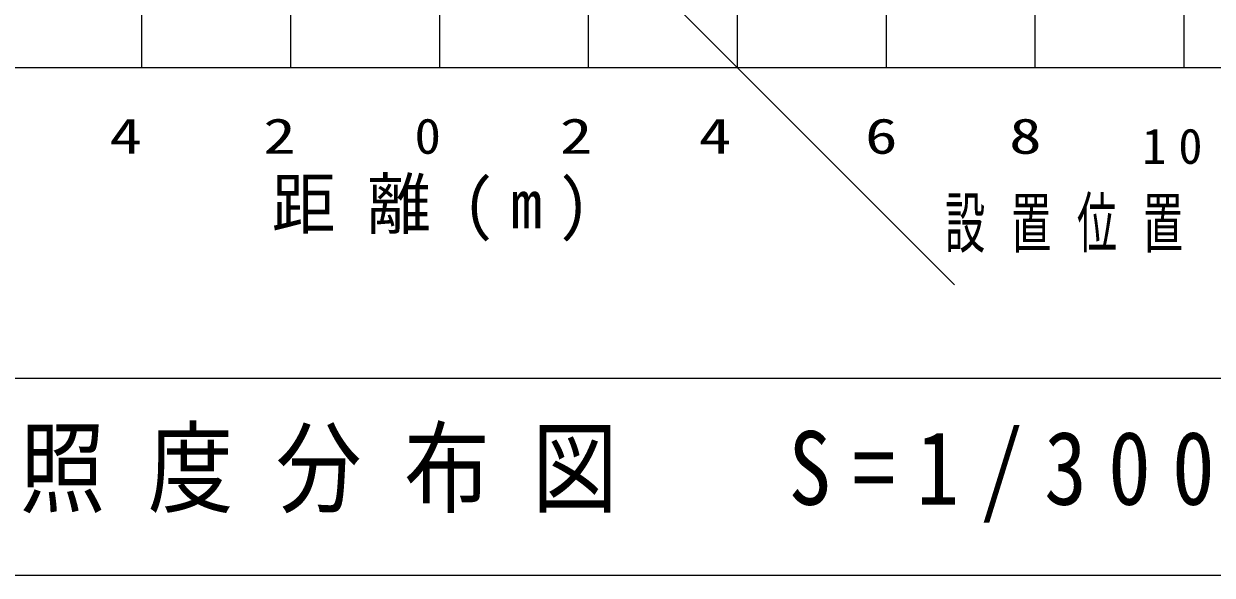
# Model space of a CAD drawing. Units: millimetres on the paper. Extents: x 895 to 1260, y 297 to 554.
# Drawn here: x 1165 to 1218.3, y 418.3 to 443 of the extents above; entities that cross this region are included whole.
import ezdxf
from ezdxf.enums import TextEntityAlignment as Align

# ---------------------------------------------------------------- set-up
doc = ezdxf.new("R2010")
doc.units = ezdxf.units.MM
doc.layers.add('1_300', color=7, linetype='Continuous', lineweight=13)
doc.styles.add('ＭＳ ゴシック', font='')
doc.styles.get('ＭＳ ゴシック').set_extended_font_data('MS Gothic')

msp = doc.modelspace()

# ---------------------------------------------------------------- linework, layer by layer
at = {"layer": '1_300', "color": 70}
for p, q in [((1170.321, 507.734), (1170.321, 441.075)), ((1176.987, 507.734), (1176.987, 441.075)), ((1190.319, 507.734), (1190.319, 441.075)), ((1196.985, 507.734), (1196.985, 441.075)), ((1203.651, 507.734), (1203.651, 441.075)), ((1210.316, 507.734), (1210.316, 441.075)), ((1216.982, 507.734), (1216.982, 441.075))]:
    msp.add_line(p, q, dxfattribs=at)
at = {"layer": '1_300', "color": 1, "lineweight": 25}
msp.add_line((1183.653, 507.734), (1183.653, 441.075), dxfattribs=at)
at = {"layer": '1_300'}
for p, q in [((1183.653, 454.406), (1206.711, 431.348)), ((1221.053, 427.145), (1146.253, 427.145)), ((1146.253, 418.345), (1221.053, 418.345))]:
    msp.add_line(p, q, dxfattribs=at)
at = {"layer": '1_300', "color": 2, "lineweight": 25}
msp.add_line((1136.992, 441.075), (1230.314, 441.075), dxfattribs=at)

# ---------------------------------------------------------------- texts
at = {"layer": '1_300', "style": 'ＭＳ ゴシック'}
for s, width, p in [('4', 1.35, (1168.884, 436.731)), ('2', 1.35, (1175.766, 436.731)), ('0', 1.1, (1182.54, 436.731)), ('2', 1.35, (1189.045, 436.731)), ('4', 1.35, (1195.271, 436.731)), ('6', 1.35, (1202.711, 436.731)), ('8', 1.35, (1209.163, 436.731))]:
    msp.add_text(s, height=1.587, dxfattribs=dict(at, width=width)).set_placement(p, align=Align.BOTTOM_LEFT)
for s, insert, char_height, attachment_point in [('\\T1.5;10', (1215.12, 436.731), 1.587, 7), ('\\T1.5;\\W0.95;距離(m)', (1176.153, 434.673), 2.199, 4), ('\\T1.64;\\W0.6;設置位置', (1206.295, 433.998), 2.199, 4), ('\\T1.5;\\W0.85;水平面照度分布図\u3000S=1/300', (1147.653, 422.745), 3.299, 4)]:
    msp.add_mtext(s, dxfattribs=dict(at, insert=insert, char_height=char_height, attachment_point=attachment_point))

doc.saveas('drawing.dxf')
